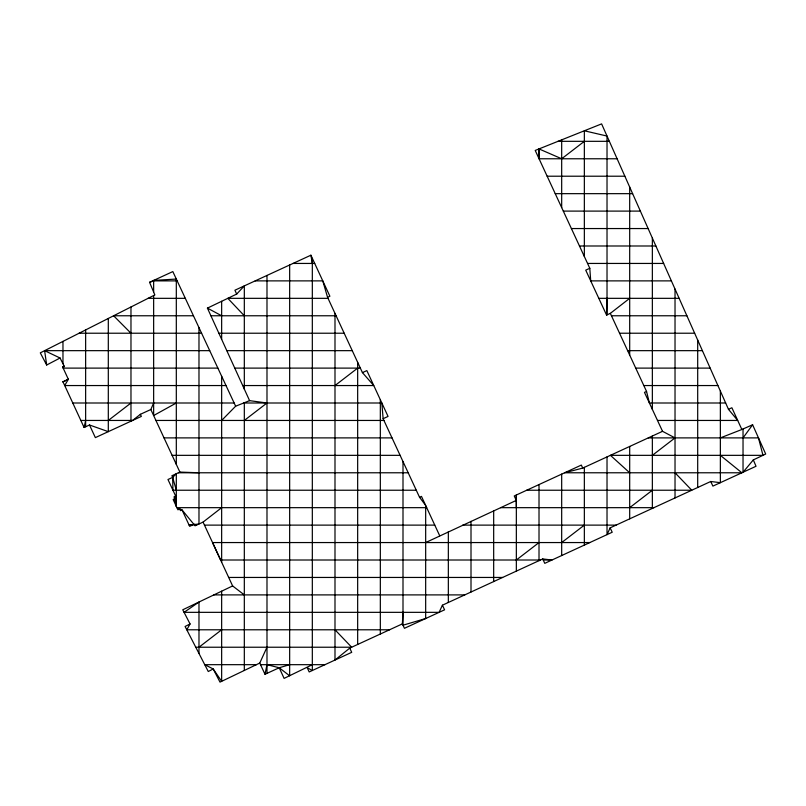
<?xml version="1.0" encoding="UTF-8"?>
<svg xmlns="http://www.w3.org/2000/svg" width="806" height="806" viewBox="0 0 806 806"><rect width="100%" height="100%" fill="white"/><g stroke="black" fill="none" stroke-linecap="round" stroke-linejoin="round"><path stroke-width="1.21" d="M629.688 298.331L610.343 313.363L606.575 315.075L607.019 298.331M543.224 560.009L551.999 560.009L542.74 558.951L442.413 605.205L444.59 609.82L404.441 628.307L402.375 623.874L403 612.338M289.656 664.678L279.219 667.751L265.003 674.279L266.988 664.678L279.219 667.751L289.656 675.831L289.656 264.993M108.306 318.461L108.306 431.643L89.496 424.994L84.096 427.482L85.638 420.45M80.842 420.45L132.597 420.45L140.365 414.314L150.843 409.508L153.644 403M256.379 664.678L204.754 664.678L213.207 668.96L219.998 682.118L259.764 663.056L266.988 647.228M442.413 605.205L439.109 612.338L184.08 612.338L198.981 602.032L198.981 653.465M720.363 391.081L720.363 482.673L710.721 481.494L610.152 527.849L607.019 534.64L607.019 456.911M244.319 594.899L232.622 585.942L182.761 609.779L190.065 623.955L186.791 629.788L389.55 629.788M743.031 437.89L752.613 424.762L765.7 454.04L753.318 459.904L743.031 472.256L743.031 428.983M244.319 420.45L266.988 403L249.588 400.653L207.424 308.124L236.692 294.069L244.319 285.888L244.319 389.086M221.65 420.45L235.644 406.204L249.588 400.653M416.279 490.229L172.947 490.229L172.665 477.374L176.312 473.727L176.312 506.339L174.066 496.788L175.658 496.053L167.97 479.51L172.665 477.374L171.89 475.742L179.889 472.094L198.981 472.779M402.375 623.874L349.764 648.105L334.994 660.043L334.994 313.393M426.696 507.669L176.927 507.669L182.065 509.956L195.072 525.794L203.072 522.107L221.65 507.669M108.306 420.45L130.975 403M584.35 141.322L561.681 158.772L539.013 148.919L539.013 158.641M334.994 385.55L357.663 368.11M198.981 647.228L221.65 629.788M516.344 560.009L539.013 542.559M652.356 455.34L675.025 437.89L662.532 431.321L644.478 392.381L646.533 391.414L610.343 313.363M561.681 542.559L584.35 525.119M629.688 507.669L652.356 490.229M312.325 664.678L284.105 678.39L279.219 667.751M176.312 403L153.644 415.533L153.644 295.53M235.644 406.204L172.827 271.582L149.563 282.302L154.843 294.915L40.3 352.857L46.667 365.007L60.067 358.015L64.218 366.176L63.18 368.11L217.872 368.11M190.065 623.955L185.088 626.484L208.27 671.519L213.207 668.96L221.65 681.332L221.65 591.191M425.669 542.559L516.303 500.405L516.344 495.005L516.344 571.122M242.707 385.55L373.772 385.55L362.428 372.614L327.558 297.323L329.886 296.235L310.894 255.2L234.909 290.22L236.692 294.069M403 461.586L403 625.214L425.669 618.534L425.669 505.443L419.543 497.262L383.122 418.707L388.049 416.42L366.851 370.599L362.428 372.614M720.363 455.34L741.883 472.779L564.603 472.779L582.738 468.095L662.532 431.321M657.484 420.45L737.702 420.45L728.463 409.307L601.608 123.882L535.214 150.44L589.801 268.287L585.73 270.151L606.575 315.075M728.463 409.307L731.878 407.755L741.863 429.497L752.613 424.762M419.543 497.262L421.478 496.405L439.693 535.738M720.363 437.89L741.863 429.497M149.563 282.302L153.644 280.881M557.994 141.322L609.366 141.322M617.114 158.772L539.073 158.772L539.013 148.919M547.153 176.212L624.872 176.212M555.233 193.662L632.619 193.662M563.313 211.101L640.377 211.101M571.394 228.551L648.125 228.551M579.484 245.991L655.883 245.991M293.021 263.441L314.713 263.441M587.564 263.441L663.63 263.441M152.636 280.881L177.159 280.881M255.17 280.881L322.783 280.881L327.558 297.323M671.388 280.881L590.707 280.881L589.801 268.287M148.103 298.331L185.309 298.331M328.022 298.331L227.816 298.331L244.319 315.771M598.808 298.331L679.136 298.331M193.45 315.771L113.616 315.771L130.975 333.221M210.91 315.771L336.102 315.771M611.462 315.771L686.893 315.771M79.119 333.221L201.591 333.221M218.859 333.221L344.182 333.221M619.552 333.221L694.651 333.221M46.667 365.007L44.622 350.66L209.731 350.66M226.808 350.66L352.262 350.66M627.642 350.66L702.399 350.66M234.758 368.11L360.332 368.11M635.733 368.11L710.157 368.11M226.012 385.55L64.681 385.55L68.339 379.294L62.626 366.911L64.218 366.176L62.969 367.647L62.969 366.75M643.823 385.55L717.904 385.55M72.762 403L234.153 403M243.694 403L381.843 403L383.122 418.707M725.662 403L649.404 403L646.533 391.414M155.921 420.45L383.928 420.45M164.021 437.89L392.018 437.89M648.286 437.89L758.486 437.89L762.97 455.34L610.434 455.34L629.688 472.779M172.111 455.34L400.098 455.34M178.388 472.779L408.189 472.779M526.731 490.229L691.78 490.229L675.025 472.779M500.546 507.669L653.938 507.669M192.392 525.119L189.108 525.119L198.981 523.991L198.981 327.639M194.75 525.119L196.543 525.119L194.337 524.243L189.672 526.338L182.065 509.956L180.473 510.651L179.698 508.949L177.904 509.795L173.169 499.549L174.962 498.733L175.658 496.053L176.312 506.339M204.462 525.119L434.777 525.119M462.725 525.119L616.096 525.119M589.831 542.559L212.542 542.559L220.612 560.009L540.463 560.009M228.692 577.449L502.622 577.449M213.892 594.899L464.77 594.899M195.777 647.228L351.668 647.228L334.994 629.788M260.519 664.678L324.959 664.678M44.622 350.66L60.067 358.015M207.424 308.124L221.65 315.771M710.721 481.494L712.897 486.109L756.028 466.271L753.318 459.904M610.152 527.849L612.207 532.242L544.765 563.344L542.74 558.951M259.764 663.056L265.003 674.279M150.843 409.508L179.889 472.094M203.072 522.107L232.622 585.942M140.365 414.314L141.332 416.42L95.36 437.618L89.496 424.994M84.096 427.482L62.969 381.762M582.738 468.095L581.338 465.072L514.248 495.972L516.303 500.405L516.344 507.669M349.764 648.105L351.708 652.336L309.192 671.952L307.207 667.711L312.325 670.501L312.325 258.283M172.665 477.374L176.312 490.229M310.894 255.2L312.325 263.441M697.694 340.072L697.694 487.499M675.025 289.072L675.025 497.947M652.356 238.062L652.356 409.377M652.356 436.016L652.356 508.395M629.688 187.052L629.688 355.073M629.688 446.464L629.688 518.852M607.019 314.874L607.019 136.053L584.35 130.784L584.35 256.51M584.35 467.349L584.35 545.088M561.681 139.851L561.681 207.575M561.681 474.119L561.681 555.546M539.013 484.567L539.013 560.674M493.675 510.843L493.675 581.569M471.006 521.291L471.006 592.017M448.338 531.748L448.338 602.465M380.331 399.736L380.331 634.03M357.663 362.337L357.663 644.468M266.988 275.44L266.988 673.363M244.319 402.748L244.319 670.461M221.65 301.293L221.65 339.346M221.65 376.211L221.65 562.245M176.312 464.387L176.312 279.057L153.644 280.417L153.644 292.054M130.975 306.995L130.975 421.195M85.638 329.926L85.638 426.777M62.969 341.391L62.969 363.718M68.339 379.294L62.969 381.853L68.339 379.294"/></g></svg>
